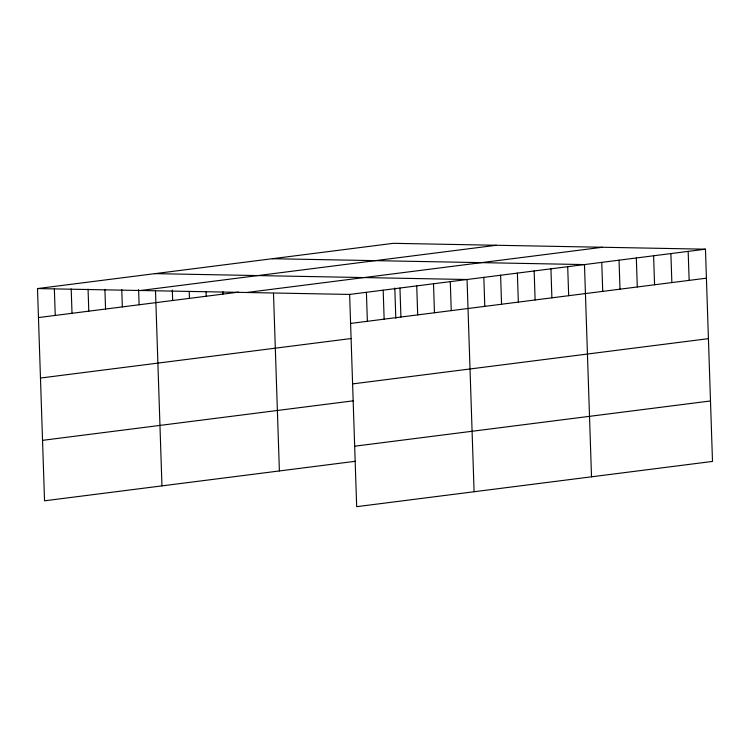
<?xml version="1.0" encoding="UTF-8"?>
<svg xmlns="http://www.w3.org/2000/svg" width="750" height="750" viewBox="0 0 750 750"><rect width="100%" height="100%" fill="white"/><g stroke="black" fill="none" stroke-linecap="round" stroke-linejoin="round"><path stroke-width="1.12" d="M355.434 461.278L44.541 500.813L37.5 288.572L393.328 243.328L705.459 249.188L712.5 461.428L356.672 506.672L349.631 294.431L705.459 249.188M140.503 290.503L496.331 245.259M38.466 317.569L238.641 292.116M246.628 292.5L602.456 247.256M350.597 323.428L706.425 278.184M40.472 378.038L351.356 338.503M352.603 383.906L708.431 338.653M42.534 440.344L353.428 400.809M354.666 446.203L710.494 400.959M272.344 258.712L584.475 264.572L591.516 476.812M154.922 273.637L467.053 279.506L474.094 491.747M37.5 288.572L349.631 294.431M688.172 251.391L689.138 280.387M670.894 253.584L671.859 282.581M653.606 255.787L654.572 284.784M636.328 257.981L637.294 286.978M619.041 260.175L620.006 289.172M601.763 262.378L602.719 291.375M567.703 266.709L568.669 295.706M550.931 268.837L551.887 297.834M534.15 270.975L535.116 299.972M517.378 273.103L518.344 302.1M500.606 275.241L501.562 304.237M483.834 277.369L484.791 306.366M450.281 281.634L451.247 310.631M433.509 283.772L434.466 312.769M416.728 285.9L417.694 314.897M399.956 288.038L400.922 317.034M394.809 288L395.812 318.234M383.184 290.166L384.141 319.163M366.403 292.303L367.369 321.3M273.497 293.306L279.384 470.944M222.909 291.788L222.984 294.103M206.053 291.6L206.213 296.241M189.206 291.412L189.431 298.369M172.312 290.062L172.659 300.506M155.503 291.038L161.962 485.878M138.609 289.688L139.106 304.772M121.762 289.5L122.334 306.9M104.906 289.322L105.562 309.037M88.059 289.134L88.791 311.166M71.203 288.947L72.009 313.303M54.356 288.759L55.238 315.431"/></g></svg>
